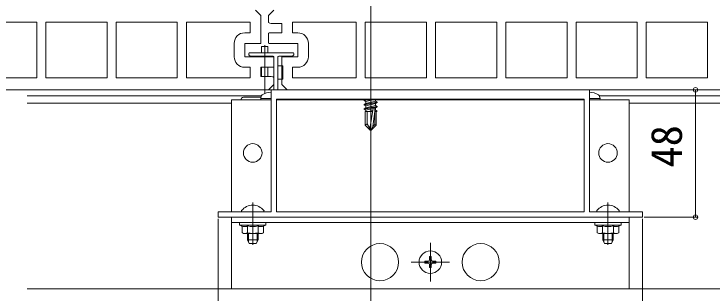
# Model space of a CAD drawing. Units: millimetres, scale not verified. Extents: x -2376 to -396, y -1680 to 1521.
# Drawn here: x -1356.1 to -1092.7, y 188.9 to 294.1 of the extents above; entities that cross this region are included whole.
import ezdxf
from ezdxf.enums import TextEntityAlignment as Align

# ---------------------------------------------------------------- set-up
doc = ezdxf.new("R2010")
doc.units = ezdxf.units.MM
doc.header["$LTSCALE"] = 8
doc.linetypes.add('CHAIN2', pattern=[12, 9, -1, 1, -1])
for name, color, linetype, lineweight in [('0-3_YKK_11', 7, 'Continuous', 9), ('0-4_YKK_12', 2, 'Continuous', 9), ('0-5_YKK_13', 4, 'Continuous', 9), ('0-6_YKK_D', 6, 'Continuous', 9)]:
    doc.layers.add(name, color=color, linetype=linetype, lineweight=lineweight)
doc.styles.add('ＭＳ ゴシック', font='')
doc.styles.get('ＭＳ ゴシック').set_extended_font_data('MS Gothic')

msp = doc.modelspace()

# ---------------------------------------------------------------- linework, layer by layer
at = {"layer": '0-3_YKK_11'}
for p, q in [((-1262.994, 293.527), (-1264.994, 295.527)), ((-1257.994, 295.527), (-1259.994, 293.527)), ((-1262.994, 283.027), (-1262.994, 293.527)), ((-1259.994, 293.527), (-1259.994, 290.909)), ((-1347.444, 291.027), (-1370.544, 291.027)), ((-1347.444, 291.027), (-1370.544, 291.027)), ((-1347.444, 270.027), (-1347.444, 291.027)), ((-1344.044, 291.027), (-1344.044, 270.027)), ((-1320.944, 291.027), (-1344.044, 291.027)), ((-1320.944, 291.027), (-1344.044, 291.027)), ((-1320.944, 270.027), (-1320.944, 291.027)), ((-1317.544, 291.027), (-1317.544, 270.027)), ((-1294.444, 291.027), (-1317.544, 291.027)), ((-1294.444, 291.027), (-1317.544, 291.027)), ((-1294.444, 270.027), (-1294.444, 291.027)), ((-1291.044, 291.027), (-1291.044, 270.027)), ((-1266.994, 291.027), (-1291.044, 291.027)), ((-1266.994, 291.027), (-1291.044, 291.027)), ((-1266.994, 287.027), (-1266.994, 291.027)), ((-1258.994, 290.527), (-1254.994, 290.527)), ((-1254.994, 290.527), (-1254.994, 287.027)), ((-1250.994, 291.027), (-1226.944, 291.027)), ((-1250.994, 287.027), (-1250.994, 291.027)), ((-1226.944, 291.027), (-1226.944, 270.027)), ((-1223.544, 291.027), (-1223.544, 270.027)), ((-1200.444, 291.027), (-1223.544, 291.027)), ((-1200.444, 291.027), (-1223.544, 291.027)), ((-1200.444, 270.027), (-1200.444, 291.027)), ((-1197.044, 291.027), (-1197.044, 270.027)), ((-1173.944, 291.027), (-1197.044, 291.027)), ((-1173.944, 291.027), (-1197.044, 291.027)), ((-1173.944, 270.027), (-1173.944, 291.027)), ((-1170.544, 291.027), (-1170.544, 270.027)), ((-1147.444, 291.027), (-1170.544, 291.027)), ((-1147.444, 291.027), (-1170.544, 291.027)), ((-1147.444, 270.027), (-1147.444, 291.027)), ((-1144.044, 291.027), (-1144.044, 270.027)), ((-1120.944, 291.027), (-1144.044, 291.027)), ((-1120.944, 291.027), (-1144.044, 291.027)), ((-1120.944, 270.027), (-1120.944, 291.027)), ((-1117.544, 291.027), (-1117.544, 270.027)), ((-1094.444, 291.027), (-1117.544, 291.027)), ((-1094.444, 291.027), (-1117.544, 291.027)), ((-1094.444, 270.027), (-1094.444, 291.027)), ((-1268.994, 287.027), (-1266.994, 287.027)), ((-1254.994, 287.027), (-1259.494, 287.027)), ((-1248.994, 287.027), (-1250.994, 287.027)), ((-1259.994, 286.893), (-1259.994, 283.161)), ((-1272.994, 278.027), (-1272.994, 283.027)), ((-1268.994, 283.027), (-1262.994, 283.027)), ((-1268.994, 278.027), (-1268.994, 283.027)), ((-1259.494, 283.027), (-1248.994, 283.027)), ((-1248.994, 283.027), (-1248.994, 278.027)), ((-1244.994, 278.027), (-1244.994, 283.027)), ((-1258.494, 278.027), (-1268.994, 278.027)), ((-1257.994, 274.161), (-1257.994, 277.893)), ((-1254.994, 278.027), (-1254.994, 267.527)), ((-1248.994, 278.027), (-1254.994, 278.027)), ((-1266.994, 274.027), (-1268.994, 274.027)), ((-1266.994, 270.027), (-1266.994, 274.027)), ((-1262.994, 274.027), (-1258.494, 274.027)), ((-1262.994, 270.527), (-1262.994, 274.027)), ((-1250.994, 274.027), (-1248.994, 274.027)), ((-1250.994, 270.027), (-1250.994, 274.027)), ((-1370.544, 270.027), (-1347.444, 270.027)), ((-1344.044, 270.027), (-1320.944, 270.027)), ((-1317.544, 270.027), (-1294.444, 270.027)), ((-1291.044, 270.027), (-1266.994, 270.027)), ((-1258.994, 270.527), (-1262.994, 270.527)), ((-1257.994, 267.527), (-1257.994, 270.145)), ((-1226.944, 270.027), (-1250.994, 270.027)), ((-1226.944, 270.027), (-1250.994, 270.027)), ((-1223.544, 270.027), (-1200.444, 270.027)), ((-1197.044, 270.027), (-1173.944, 270.027)), ((-1170.544, 270.027), (-1147.444, 270.027)), ((-1144.044, 270.027), (-1120.944, 270.027)), ((-1117.544, 270.027), (-1094.444, 270.027)), ((-1259.994, 265.527), (-1257.994, 267.527)), ((-1254.994, 267.527), (-1252.994, 265.527)), ((-1452.994, 265.527), (-1259.994, 265.527)), ((-1258.995, 265.527), (-1138.995, 265.527)), ((-1258.995, 219.527), (-1258.995, 265.527)), ((-1252.994, 265.527), (-1059.994, 265.527)), ((-1138.995, 265.527), (-1138.995, 219.527)), ((-1256.995, 219.527), (-1256.995, 262.027)), ((-1256.995, 262.027), (-1140.995, 262.027)), ((-1256.995, 262.027), (-1140.995, 262.027)), ((-1140.995, 262.027), (-1140.995, 219.527)), ((-1278.995, 219.527), (-1258.995, 219.527)), ((-1278.995, 217.527), (-1278.995, 219.527)), ((-1140.995, 219.527), (-1256.995, 219.527)), ((-1138.995, 219.527), (-1118.995, 219.527)), ((-1118.995, 219.527), (-1118.995, 217.527)), ((-1118.995, 217.527), (-1278.995, 217.527))]:
    msp.add_line(p, q, dxfattribs=at)
for centre, radius, start, end in [((-1258.994, 292.027), 1.5, 228.18967, 270), ((-1268.994, 283.027), 4, 90, 179.99998), ((-1259.494, 286.027), 1, 90.00003, 120.00005), ((-1248.994, 283.027), 4, 0, 89.99998), ((-1259.494, 284.027), 1, 239.99994, 269.99995), ((-1268.994, 278.027), 4, 180, 269.99998), ((-1258.494, 277.027), 1, 59.99994, 89.99995), ((-1248.994, 278.027), 4, 270, 359.99998), ((-1258.494, 275.027), 1, 270.00003, 300.00005), ((-1258.994, 269.027), 1.5, 48.18967, 90)]:
    msp.add_arc(centre, radius, start, end, dxfattribs=at)
at = {"layer": '0-4_YKK_12'}
for p, q in [((-1221.495, 975.009), (-1221.495, 148.527)), ((-1257.994, 265.527), (-1351.065, 265.527)), ((-1057.994, 265.527), (-1256.494, 265.527)), ((-1262.794, 263.227), (-1351.065, 263.227)), ((-1057.994, 263.227), (-1135.195, 263.227)), ((-1273.995, 260.527), (-1351.065, 260.527)), ((-1023.994, 260.527), (-1123.995, 260.527)), ((-1198.995, 207.777), (-1198.995, 193.277)), ((-1191.745, 200.527), (-1206.245, 200.527)), ((-1023.994, 190.527), (-1351.065, 190.527))]:
    msp.add_line(p, q, dxfattribs=at)
at = {"layer": '0-4_YKK_12', "linetype": 'CHAIN2'}
for p, q in [((-1221.495, 304.427), (-1221.495, 249.327)), ((-1265.995, 223.027), (-1265.995, 207.064)), ((-1131.995, 223.027), (-1131.995, 207.064))]:
    msp.add_line(p, q, dxfattribs=at)
at = {"layer": '0-5_YKK_13'}
for p, q in [((-1262.719, 279.527), (-1262.719, 281.827)), ((-1260.269, 281.827), (-1262.719, 281.827)), ((-1261.494, 282.327), (-1261.494, 264.127)), ((-1260.269, 279.527), (-1260.269, 281.827)), ((-1267.494, 279.227), (-1267.494, 278.851)), ((-1250.794, 279.527), (-1267.194, 279.527)), ((-1250.494, 278.851), (-1250.494, 279.227)), ((-1267.407, 278.639), (-1267.082, 278.314)), ((-1266.87, 278.227), (-1258.294, 278.227)), ((-1262.719, 278.027), (-1262.719, 278.227)), ((-1260.269, 278.027), (-1260.269, 278.227)), ((-1257.994, 277.927), (-1257.994, 265.527)), ((-1256.494, 265.527), (-1256.494, 277.927)), ((-1256.194, 278.227), (-1251.119, 278.227)), ((-1250.907, 278.314), (-1250.582, 278.639)), ((-1262.719, 270.58), (-1262.719, 273.973)), ((-1260.269, 270.527), (-1260.269, 274.027)), ((-1256.494, 274.527), (-1254.694, 274.527)), ((-1254.694, 274.527), (-1254.694, 269.527)), ((-1256.494, 269.527), (-1254.694, 269.527)), ((-1273.995, 261.727), (-1273.995, 219.527)), ((-1258.995, 261.727), (-1273.995, 261.727)), ((-1262.907, 262.727), (-1269.494, 262.727)), ((-1262.995, 262.227), (-1262.907, 261.727)), ((-1258.995, 261.727), (-1262.907, 261.727)), ((-1140.995, 261.727), (-1256.995, 261.727)), ((-1223.967, 261.661), (-1223.332, 262.027)), ((-1223.967, 261.661), (-1221.77, 262.027)), ((-1221.064, 262.027), (-1223.967, 261.543)), ((-1223.967, 260.013), (-1219.023, 260.837)), ((-1219.023, 260.719), (-1223.967, 259.895)), ((-1219.67, 261.993), (-1223.319, 261.169)), ((-1219.67, 261.21), (-1223.319, 260.386)), ((-1223.319, 261.169), (-1223.319, 260.386)), ((-1219.612, 262.027), (-1219.67, 261.993)), ((-1219.67, 261.993), (-1219.67, 261.21)), ((-1219.023, 260.837), (-1219.67, 261.21)), ((-1219.023, 260.719), (-1219.67, 260.345)), ((-1219.023, 260.837), (-1219.023, 260.719)), ((-1134.995, 262.227), (-1138.995, 262.227)), ((-1135.083, 261.727), (-1138.995, 261.727)), ((-1123.995, 261.727), (-1138.995, 261.727)), ((-1134.995, 262.227), (-1135.136, 263.029)), ((-1134.995, 262.227), (-1135.083, 261.727)), ((-1123.995, 219.527), (-1123.995, 261.727)), ((-1223.967, 260.013), (-1223.319, 260.386)), ((-1223.967, 260.013), (-1223.967, 259.895)), ((-1223.967, 259.895), (-1223.319, 259.521)), ((-1223.967, 258.365), (-1219.023, 259.189)), ((-1219.023, 259.071), (-1223.967, 258.247)), ((-1223.967, 258.365), (-1223.319, 258.739)), ((-1223.967, 258.365), (-1223.967, 258.247)), ((-1223.967, 258.247), (-1223.319, 257.873)), ((-1219.67, 260.345), (-1223.319, 259.521)), ((-1219.67, 259.563), (-1223.319, 258.739)), ((-1223.319, 259.521), (-1223.319, 258.739)), ((-1220.543, 258.5), (-1223.319, 257.873)), ((-1220.53, 258.579), (-1221.784, 250.828)), ((-1219.67, 258.697), (-1219.962, 258.631)), ((-1219.945, 258.532), (-1219.945, 252.407)), ((-1219.67, 260.345), (-1219.67, 259.563)), ((-1219.023, 259.189), (-1219.67, 259.563)), ((-1219.023, 259.071), (-1219.67, 258.697)), ((-1219.67, 258.697), (-1219.67, 257.915)), ((-1219.023, 259.189), (-1219.023, 259.071)), ((-1223.545, 257.327), (-1223.545, 252.2)), ((-1220.731, 257.327), (-1223.545, 257.327)), ((-1223.319, 257.873), (-1223.319, 257.327)), ((-1222.846, 252.667), (-1222.846, 257.327)), ((-1220.674, 257.688), (-1222.274, 257.327)), ((-1219.944, 257.327), (-1220.7, 251.652)), ((-1219.67, 257.915), (-1219.945, 257.853)), ((-1219.945, 257.387), (-1219.023, 257.541)), ((-1219.445, 257.327), (-1219.944, 257.327)), ((-1219.023, 257.541), (-1219.67, 257.915)), ((-1219.023, 257.423), (-1219.602, 257.327)), ((-1219.023, 257.423), (-1219.445, 257.18)), ((-1219.445, 257.327), (-1219.445, 252.2)), ((-1219.023, 257.541), (-1219.023, 257.423)), ((-1223.545, 252.2), (-1222.846, 252.667)), ((-1223.545, 252.2), (-1221.671, 250.327)), ((-1222.846, 252.667), (-1221.495, 250.327)), ((-1221.671, 250.327), (-1221.318, 250.327)), ((-1219.445, 252.2), (-1221.318, 250.327)), ((-1220.7, 251.652), (-1221.318, 250.327)), ((-1220.7, 251.652), (-1219.945, 252.407)), ((-1219.445, 252.2), (-1219.945, 252.407)), ((-1262.019, 219.527), (-1269.971, 219.527)), ((-1128.019, 219.527), (-1135.97, 219.527)), ((-1123.995, 217.527), (-1273.995, 217.527)), ((-1273.995, 217.527), (-1273.995, 190.527)), ((-1123.995, 190.527), (-1123.995, 217.527)), ((-1123.995, 215.527), (-1273.995, 215.527)), ((-1270.995, 215.227), (-1270.995, 214.527)), ((-1270.995, 214.527), (-1269.626, 214.028)), ((-1270.995, 214.527), (-1260.995, 214.527)), ((-1270.695, 215.527), (-1261.295, 215.527)), ((-1270.036, 211.639), (-1270.036, 213.828)), ((-1268.016, 211.639), (-1268.016, 214.234)), ((-1263.974, 211.639), (-1263.974, 214.234)), ((-1260.995, 214.527), (-1262.364, 214.028)), ((-1261.953, 211.639), (-1261.953, 213.828)), ((-1260.995, 215.227), (-1260.995, 214.527)), ((-1136.995, 215.227), (-1136.995, 214.527)), ((-1136.995, 214.527), (-1135.626, 214.028)), ((-1136.995, 214.527), (-1126.995, 214.527)), ((-1136.695, 215.527), (-1127.295, 215.527)), ((-1136.036, 211.639), (-1136.036, 213.828)), ((-1134.015, 211.639), (-1134.015, 214.234)), ((-1129.974, 211.639), (-1129.974, 214.234)), ((-1126.995, 214.527), (-1128.364, 214.028)), ((-1127.953, 211.639), (-1127.953, 213.828)), ((-1126.995, 215.227), (-1126.995, 214.527)), ((-1269.495, 211.327), (-1270.036, 211.639)), ((-1262.495, 211.327), (-1269.495, 211.327)), ((-1267.995, 211.327), (-1267.995, 208.927)), ((-1267.616, 211.327), (-1267.616, 208.169)), ((-1264.374, 211.327), (-1264.374, 208.169)), ((-1263.995, 211.327), (-1263.995, 208.927)), ((-1262.495, 211.327), (-1261.953, 211.639)), ((-1135.495, 211.327), (-1136.036, 211.639)), ((-1128.495, 211.327), (-1135.495, 211.327)), ((-1133.995, 211.327), (-1133.995, 208.927)), ((-1133.616, 211.327), (-1133.616, 208.169)), ((-1130.374, 211.327), (-1130.374, 208.169)), ((-1129.995, 211.327), (-1129.995, 208.927)), ((-1128.495, 211.327), (-1127.953, 211.639)), ((-1267.995, 208.927), (-1267.295, 207.527)), ((-1267.995, 208.927), (-1263.995, 208.927)), ((-1264.695, 207.527), (-1263.995, 208.927)), ((-1133.995, 208.927), (-1133.295, 207.527)), ((-1133.995, 208.927), (-1129.995, 208.927)), ((-1130.695, 207.527), (-1129.995, 208.927)), ((-1267.295, 207.527), (-1264.695, 207.527)), ((-1133.295, 207.527), (-1130.695, 207.527)), ((-1199.845, 200.877), (-1201.07, 200.877)), ((-1201.07, 200.877), (-1201.07, 200.177)), ((-1199.845, 200.177), (-1201.07, 200.177)), ((-1199.345, 202.602), (-1199.345, 201.377)), ((-1198.645, 202.602), (-1199.345, 202.602)), ((-1198.645, 202.602), (-1198.645, 201.377)), ((-1196.92, 200.877), (-1198.145, 200.877)), ((-1196.92, 200.177), (-1198.145, 200.177)), ((-1196.92, 200.877), (-1196.92, 200.177)), ((-1199.345, 199.677), (-1199.345, 198.452)), ((-1198.645, 198.452), (-1199.345, 198.452)), ((-1198.645, 199.677), (-1198.645, 198.452)), ((-1273.995, 190.527), (-1123.995, 190.527))]:
    msp.add_line(p, q, dxfattribs=at)
at = {"layer": '0-5_YKK_13', "linetype": 'CHAIN2'}
for p, q in [((-1258.995, 265.527), (-1258.995, 247.617)), ((-1138.995, 265.527), (-1138.995, 247.617))]:
    msp.add_line(p, q, dxfattribs=at)
at = {"layer": '0-5_YKK_13'}
for points in [[(-1258.995, 262.227), (-1262.995, 262.227), (-1262.853, 263.029)], [(-1223.967, 261.661), (-1223.967, 261.543), (-1223.319, 261.169)]]:
    msp.add_lwpolyline(points, dxfattribs=at)
for centre, radius in [((-1265.995, 241.727), 3.5), ((-1131.995, 241.727), 3.5), ((-1217.995, 200.527), 7), ((-1179.995, 200.527), 7), ((-1198.995, 200.527), 4.25)]:
    msp.add_circle(centre, radius, dxfattribs=at)
for centre, radius, start, end in [((-1267.194, 279.227), 0.3, 90, 180), ((-1250.794, 279.227), 0.3, 0, 90), ((-1267.194, 278.851), 0.3, 180, 225), ((-1266.87, 278.527), 0.3, 225, 270), ((-1263.494, 280.08), 2.55, 226.63112, 233.6469), ((-1263.494, 280.08), 2.55, 306.35309, 313.36887), ((-1258.294, 277.927), 0.3, 0, 90), ((-1256.194, 277.927), 0.3, 90, 180), ((-1253.494, 280.08), 2.55, 226.63112, 238.60501), ((-1253.494, 280.08), 2.55, 306.14375, 313.36887), ((-1251.119, 278.527), 0.3, 270, 314.99998), ((-1250.794, 278.851), 0.3, 314.99998, 0), ((-1261.967, 262.873), 0.9, 122.05588, 170), ((-1258.995, 258.127), 6.5, 90, 122.05588), ((-1138.995, 258.127), 6.5, 57.94411, 90), ((-1136.023, 262.873), 0.9, 10, 57.94411), ((-1269.494, 261.727), 1, 90, 180), ((-1220.239, 258.532), 0.294, 90, 170.8071), ((-1220.239, 258.532), 0.294, 0, 90), ((-1265.995, 216.727), 5.3, 37.71408, 142.2859), ((-1131.995, 216.727), 5.3, 37.71408, 142.2859), ((-1269.971, 219.801), 0.274, 142.2859, 270), ((-1262.019, 219.801), 0.274, 270, 37.71408), ((-1135.97, 219.801), 0.274, 142.2859, 270), ((-1128.019, 219.801), 0.274, 270, 37.71408), ((-1270.695, 215.227), 0.3, 90, 180), ((-1270.536, 213.828), 0.5, 0, 70), ((-1269.02, 215.693), 1.771, 250, 304.56508), ((-1265.995, 220.609), 6.687, 252.41203, 270), ((-1265.995, 220.609), 6.687, 270, 287.58795), ((-1262.969, 215.693), 1.771, 235.43491, 290), ((-1261.453, 213.828), 0.5, 110, 180), ((-1261.295, 215.227), 0.3, 0, 90), ((-1136.695, 215.227), 0.3, 90, 180), ((-1136.536, 213.828), 0.5, 0, 70), ((-1135.02, 215.693), 1.771, 250, 304.56508), ((-1131.995, 220.609), 6.687, 252.41203, 270), ((-1131.995, 220.609), 6.687, 270, 287.58795), ((-1128.969, 215.693), 1.771, 235.43491, 290), ((-1127.453, 213.828), 0.5, 110, 180), ((-1127.295, 215.227), 0.3, 0, 90), ((-1269.02, 213.098), 1.771, 239.99998, 304.56508), ((-1265.995, 218.014), 6.687, 252.41203, 270), ((-1265.995, 218.014), 6.687, 270, 287.58795), ((-1262.969, 213.098), 1.771, 235.43491, 300), ((-1135.02, 213.098), 1.771, 239.99998, 304.56508), ((-1131.995, 218.014), 6.687, 252.41203, 270), ((-1131.995, 218.014), 6.687, 270, 287.58795), ((-1128.969, 213.098), 1.771, 235.43491, 300), ((-1199.845, 201.377), 0.5, 270, 0), ((-1199.845, 199.677), 0.5, 0, 90), ((-1198.145, 201.377), 0.5, 180, 270), ((-1198.145, 199.677), 0.5, 90, 180)]:
    msp.add_arc(centre, radius, start, end, dxfattribs=at)
at = {"layer": '0-6_YKK_D'}
for p, q in [((-1138.495, 265.527), (-1097.995, 265.527)), ((-1098.995, 217.527), (-1098.995, 265.527)), ((-1278.995, 216.827), (-1278.995, 169.527)), ((-1118.995, 216.827), (-1118.995, 169.527)), ((-1118.295, 217.527), (-1097.995, 217.527))]:
    msp.add_line(p, q, dxfattribs=at)
for centre in [(-1098.995, 265.527), (-1098.995, 217.527)]:
    msp.add_circle(centre, 0.85, dxfattribs=at)

# ---------------------------------------------------------------- texts
at = {"layer": '0-6_YKK_D', "color": 4, "style": 'ＭＳ ゴシック'}
msp.add_text('48', height=11.73, rotation=90, dxfattribs=at).set_placement((-1100.595, 236.247), align=Align.BOTTOM_LEFT)

doc.saveas('drawing.dxf')
